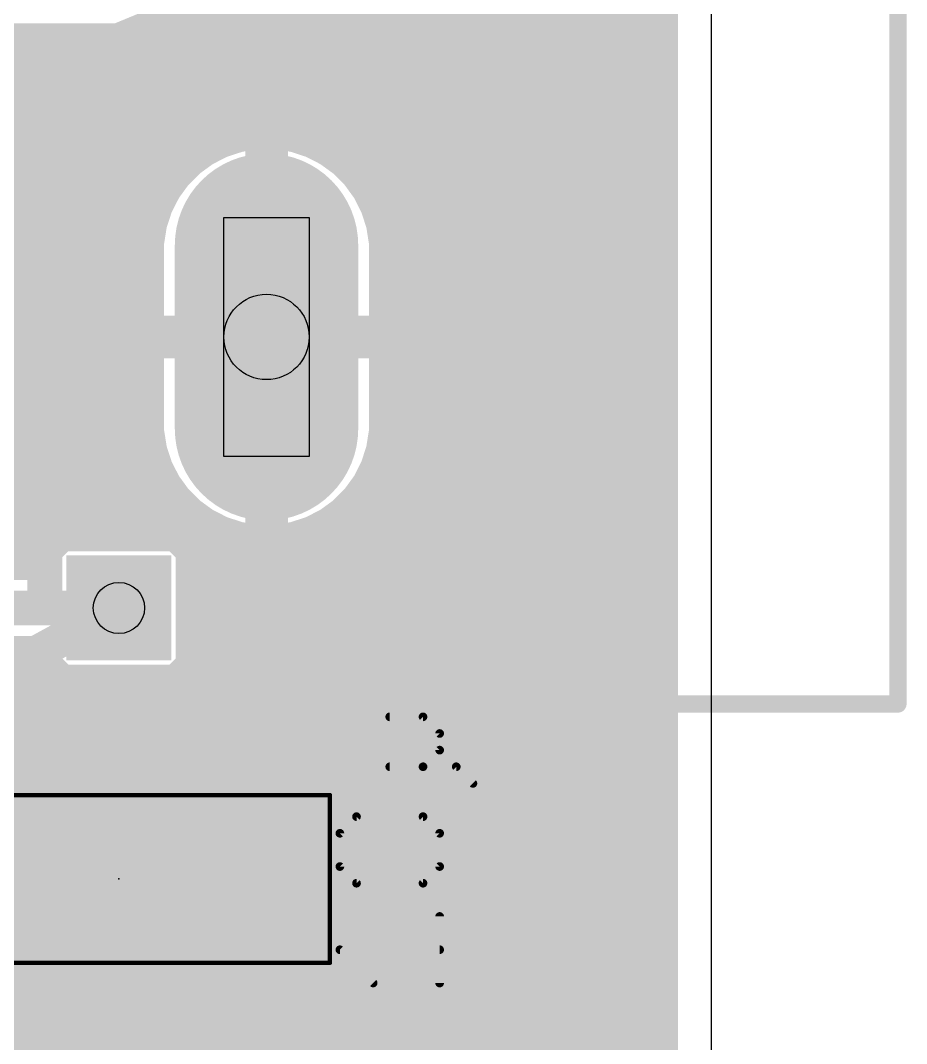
# Model space of a CAD drawing. Extents: x -4.6 to 54.3, y -4.7 to 51.3.
# Drawn here: x 43.93 to 54.32, y 15.85 to 27.84 of the extents above; entities that cross this region are included whole.
import ezdxf

# ---------------------------------------------------------------- set-up
doc = ezdxf.new("R2010")
doc.units = 0
for name, color, linetype in [('1', 22, 'CONTINUOUS'), ('16', 175, 'CONTINUOUS'), ('17', 82, 'CONTINUOUS'), ('18', 82, 'CONTINUOUS'), ('20', 7, 'CONTINUOUS'), ('21', 253, 'CONTINUOUS'), ('23', 7, 'CONTINUOUS'), ('27', 253, 'CONTINUOUS'), ('30', 253, 'CONTINUOUS'), ('31', 253, 'CONTINUOUS'), ('39', 22, 'CONTINUOUS'), ('44', 253, 'CONTINUOUS'), ('46', 140, 'CONTINUOUS')]:
    doc.layers.add(name, color=color, linetype=linetype)

# ---------------------------------------------------------------- blocks, each defined once
blk = doc.blocks.new('RECT')
blk.add_solid([(-0.5, -0.5), (0.5, -0.5), (-0.5, 0.5), (0.5, 0.5)])
blk = doc.blocks.new('LONGP100')
at = {"const_width": 1}
blk.add_lwpolyline([(-0.5, 0), (0.5, 0)], dxfattribs=at)
at = {"const_width": 0.5}
for points in [[(-0.5, 0.25, 1), (-0.5, -0.25)], [(0.5, -0.25, 1), (0.5, 0.25)]]:
    blk.add_lwpolyline(points, format="xyb", dxfattribs=at)
blk = doc.blocks.new('SQUAREV')
blk.add_solid([(-0.5, -0.5), (0.5, -0.5), (-0.5, 0.5), (0.5, 0.5)])

msp = doc.modelspace()

# ---------------------------------------------------------------- linework, layer by layer
at = {"layer": '1', "const_width": 0.4064}
for points in [[(51.435, 50.7618), (51.435, 0.635)], [(46.355, 27.305), (46.355, 29.75)], [(46.8864, 27.0849), (46.8864, 29.5299)], [(45.5674, 27.804), (45.8236, 28.0602)], [(45.805, 28.0416), (45.8236, 28.0416)], [(45.8236, 28.0602), (45.8236, 27.5251)], [(46.8864, 28.0416), (51.435, 28.0416)], [(45.0792, 27.6018), (45.5674, 27.804)], [(45.1598, 27.6352), (45.8236, 27.6352)], [(46.8864, 27.6352), (51.435, 27.6352)], [(42.5508, 27.6018), (45.0792, 27.6018)], [(45.8236, 27.5251), (45.4999, 27.2014)], [(45.72, 26.67), (46.355, 27.305)], [(41.2464, 27.2288), (45.5273, 27.2288)], [(44.2299, 27.2014), (43.9186, 26.8901)], [(45.4999, 27.2014), (44.2299, 27.2014)], [(46.8864, 27.2288), (51.435, 27.2288)], [(46.5751, 26.7736), (46.8864, 27.0849)], [(43.9186, 26.8901), (43.1536, 26.1251)], [(41.2464, 26.8224), (43.8509, 26.8224)], [(46.1857, 26.3842), (46.5751, 26.7736)], [(46.6239, 26.8224), (51.435, 26.8224)], [(43.685, 25.905), (44.45, 26.67)], [(44.45, 26.67), (45.72, 26.67)], [(46.7046, 26.5332), (46.4864, 26.4986)], [(46.7682, 26.5332), (46.7046, 26.5332)], [(46.7682, 24.1768), (46.7682, 26.5332)], [(46.9254, 26.5332), (46.8618, 26.5332)], [(46.8618, 26.5332), (46.8618, 24.1768)], [(47.1436, 26.4986), (46.9254, 26.5332)], [(46.2764, 26.4304), (46.1857, 26.3842)], [(46.2175, 26.416), (46.2481, 26.416)], [(46.4864, 26.4986), (46.2764, 26.4304)], [(46.7682, 26.416), (46.8618, 26.416)], [(47.3536, 26.4304), (47.1436, 26.4986)], [(47.5504, 26.3301), (47.3536, 26.4304)], [(47.3819, 26.416), (51.435, 26.416)], [(47.7291, 26.2003), (47.5504, 26.3301)], [(47.8853, 26.0441), (47.7291, 26.2003)], [(44.2164, 25.6849), (44.6701, 26.1386)], [(44.6701, 26.1386), (45.8392, 26.1386)], [(45.8392, 26.1386), (45.7447, 26.0441)], [(44.5411, 26.0096), (45.7196, 26.0096)], [(45.7447, 26.0441), (45.6149, 25.8654)], [(46.7682, 26.0096), (46.8618, 26.0096)], [(48.0151, 25.8654), (47.8853, 26.0441)], [(47.9104, 26.0096), (51.435, 26.0096)], [(45.6149, 25.8654), (45.5146, 25.6686)], [(48.1154, 25.6686), (48.0151, 25.8654)], [(44.2164, 21.0859), (44.2164, 25.6849)], [(44.2164, 25.6032), (45.4933, 25.6032)], [(45.5146, 25.6686), (45.4464, 25.4586)], [(46.7682, 25.6032), (46.8618, 25.6032)], [(48.1836, 25.4586), (48.1154, 25.6686)], [(48.1367, 25.6032), (51.435, 25.6032)], [(45.4464, 25.4586), (45.4118, 25.2404)], [(48.2182, 25.2404), (48.1836, 25.4586)], [(45.4118, 25.2404), (45.4118, 24.1768)], [(48.2182, 24.1768), (48.2182, 25.2404)], [(44.2164, 25.1968), (45.4118, 25.1968)], [(46.7682, 25.1968), (46.8618, 25.1968)], [(48.2182, 25.1968), (51.435, 25.1968)], [(44.2164, 24.7904), (45.4118, 24.7904)], [(46.7682, 24.7904), (46.8618, 24.7904)], [(48.2182, 24.7904), (51.435, 24.7904)], [(44.2164, 24.384), (45.4118, 24.384)], [(46.7682, 24.384), (46.8618, 24.384)], [(48.2182, 24.384), (51.435, 24.384)], [(45.4118, 24.1768), (46.7682, 24.1768)], [(46.7682, 24.1768), (46.7682, 24.0832)], [(46.8618, 24.1768), (46.7682, 24.1768)], [(46.8618, 24.0832), (46.8618, 24.1768)], [(46.8618, 24.1768), (48.2182, 24.1768)], [(46.7682, 24.0832), (45.4118, 24.0832)], [(45.4118, 24.0832), (45.4118, 23.0196)], [(46.7682, 21.7268), (46.7682, 24.0832)], [(46.7682, 24.0832), (46.8618, 24.0832)], [(46.8618, 24.0832), (46.8618, 21.7268)], [(48.2182, 24.0832), (46.8618, 24.0832)], [(48.2182, 23.0196), (48.2182, 24.0832)], [(44.2164, 23.9776), (45.4118, 23.9776)], [(46.7682, 23.9776), (46.8618, 23.9776)], [(48.2182, 23.9776), (51.435, 23.9776)], [(44.2164, 23.5712), (45.4118, 23.5712)], [(46.7682, 23.5712), (46.8618, 23.5712)], [(48.2182, 23.5712), (51.435, 23.5712)], [(44.2164, 23.1648), (45.4118, 23.1648)], [(46.7682, 23.1648), (46.8618, 23.1648)], [(48.2182, 23.1648), (51.435, 23.1648)], [(45.4118, 23.0196), (45.4464, 22.8014)], [(48.1836, 22.8014), (48.2182, 23.0196)], [(44.2164, 22.7584), (45.4603, 22.7584)], [(45.4464, 22.8014), (45.5146, 22.5914)], [(46.7682, 22.7584), (46.8618, 22.7584)], [(48.1154, 22.5914), (48.1836, 22.8014)], [(48.1697, 22.7584), (51.435, 22.7584)], [(45.5146, 22.5914), (45.6149, 22.3946)], [(48.0151, 22.3946), (48.1154, 22.5914)], [(44.2164, 22.352), (45.6458, 22.352)], [(45.6149, 22.3946), (45.7447, 22.2159)], [(46.7682, 22.352), (46.8618, 22.352)], [(47.8853, 22.2159), (48.0151, 22.3946)], [(47.9842, 22.352), (51.435, 22.352)], [(45.7447, 22.2159), (45.9009, 22.0597)], [(47.7291, 22.0597), (47.8853, 22.2159)], [(45.9009, 22.0597), (46.0796, 21.9299)], [(47.5504, 21.9299), (47.7291, 22.0597)], [(44.2164, 21.9456), (46.0579, 21.9456)], [(46.0796, 21.9299), (46.2764, 21.8296)], [(46.7682, 21.9456), (46.8618, 21.9456)], [(47.3536, 21.8296), (47.5504, 21.9299)], [(47.5721, 21.9456), (51.435, 21.9456)], [(44.4091, 21.8232), (44.2168, 21.6309)], [(45.7609, 21.8232), (44.4091, 21.8232)], [(45.9532, 21.6309), (45.7609, 21.8232)], [(46.2764, 21.8296), (46.4864, 21.7614)], [(46.4864, 21.7614), (46.7046, 21.7268)], [(46.9254, 21.7268), (47.1436, 21.7614)], [(47.1436, 21.7614), (47.3536, 21.8296)], [(44.2168, 21.6309), (44.2168, 21.0861)], [(45.9532, 20.2791), (45.9532, 21.6309)], [(46.7046, 21.7268), (46.7682, 21.7268)], [(46.8618, 21.7268), (46.9254, 21.7268)], [(44.2164, 21.5392), (44.2168, 21.5392)], [(45.9532, 21.5392), (51.435, 21.5392)], [(44.2164, 21.1328), (44.2168, 21.1328)], [(44.2168, 21.0861), (44.2164, 21.0859)], [(45.9532, 21.1328), (51.435, 21.1328)], [(43.685, 20.19), (45.085, 20.955)], [(45.9532, 20.7264), (51.435, 20.7264)], [(45.9532, 20.32), (51.435, 20.32)], [(45.7609, 20.0868), (45.9532, 20.2791)], [(44.2164, 19.8748), (44.6043, 20.0868)], [(44.6043, 20.0868), (45.7609, 20.0868)], [(44.2164, 19.0082), (44.2164, 19.8748)], [(44.2874, 19.9136), (51.435, 19.9136)], [(44.2164, 19.5072), (51.435, 19.5072)], [(44.2164, 19.1008), (51.435, 19.1008)], [(44.6209, 19.0082), (44.2164, 19.0082)], [(44.8132, 18.8159), (44.6209, 19.0082)], [(45.4374, 19.0026), (45.3624, 18.9276)], [(45.5294, 19.0557), (45.4374, 19.0026)], [(45.6319, 19.0832), (45.5294, 19.0557)], [(46.2882, 19.0832), (45.6319, 19.0832)], [(46.2882, 17.9768), (46.2882, 19.0832)], [(46.6818, 19.0832), (46.6818, 17.9768)], [(47.3381, 19.0832), (46.6818, 19.0832)], [(47.4406, 19.0557), (47.3381, 19.0832)], [(47.5326, 19.0026), (47.4406, 19.0557)], [(47.6076, 18.9276), (47.5326, 19.0026)], [(45.3624, 18.9276), (45.3093, 18.8356)], [(47.6607, 18.8356), (47.6076, 18.9276)], [(44.8132, 16.7441), (44.8132, 18.8159)], [(45.3093, 18.8356), (45.2818, 18.7331)], [(47.6882, 18.7331), (47.6607, 18.8356)], [(44.8132, 18.6944), (45.2818, 18.6944)], [(45.2818, 18.7331), (45.2818, 17.9768)], [(46.2882, 18.6944), (46.6818, 18.6944)], [(47.6882, 17.9768), (47.6882, 18.7331)], [(47.6882, 18.6944), (51.435, 18.6944)], [(44.8132, 18.288), (45.2818, 18.288)], [(46.2882, 18.288), (46.6818, 18.288)], [(47.6882, 18.288), (51.435, 18.288)], [(45.2818, 17.9768), (46.2882, 17.9768)], [(46.6818, 17.9768), (46.2882, 17.9768)], [(46.2882, 17.9768), (46.2882, 17.5832)], [(46.6818, 17.5832), (46.6818, 17.9768)], [(46.6818, 17.9768), (47.6882, 17.9768)], [(44.8132, 17.8816), (46.2882, 17.8816)], [(46.6818, 17.8816), (51.435, 17.8816)], [(46.2882, 17.5832), (45.2818, 17.5832)], [(45.2818, 17.5832), (45.2818, 16.8269)], [(46.2882, 16.4768), (46.2882, 17.5832)], [(46.2882, 17.5832), (46.6818, 17.5832)], [(46.6818, 17.5832), (46.6818, 16.4768)], [(47.6882, 17.5832), (46.6818, 17.5832)], [(47.6882, 16.8269), (47.6882, 17.5832)], [(44.8132, 17.4752), (45.2818, 17.4752)], [(46.2882, 17.4752), (46.6818, 17.4752)], [(47.6882, 17.4752), (51.435, 17.4752)], [(44.8132, 17.0688), (45.2818, 17.0688)], [(46.2882, 17.0688), (46.6818, 17.0688)], [(47.6882, 17.0688), (51.435, 17.0688)], [(45.2818, 16.8269), (45.3093, 16.7244)], [(47.6607, 16.7244), (47.6882, 16.8269)], [(44.6209, 16.5518), (44.8132, 16.7441)], [(45.3093, 16.7244), (45.3624, 16.6324)], [(47.6076, 16.6324), (47.6607, 16.7244)], [(44.7315, 16.6624), (45.3451, 16.6624)], [(45.3624, 16.6324), (45.4374, 16.5574)], [(46.2882, 16.6624), (46.6818, 16.6624)], [(47.5326, 16.5574), (47.6076, 16.6324)], [(47.6249, 16.6624), (51.435, 16.6624)], [(42.7491, 16.5518), (44.6209, 16.5518)], [(45.4374, 16.5574), (45.5294, 16.5043)], [(45.5294, 16.5043), (45.6319, 16.4768)], [(45.6319, 16.4768), (46.2882, 16.4768)], [(46.6818, 16.4768), (47.3381, 16.4768)], [(47.3381, 16.4768), (47.4406, 16.5043)], [(47.4406, 16.5043), (47.5326, 16.5574)], [(42.4414, 16.256), (51.435, 16.256)], [(42.4414, 15.8496), (51.435, 15.8496)]]:
    msp.add_lwpolyline(points, dxfattribs=at)
at = {"layer": '1', "const_width": 0.2032}
for points in [[(45.4955, 27.8758, 1), (45.6392, 27.7322)], [(45.6062, 27.7101, 1), (45.5285, 27.8979)], [(45.1598, 27.7368, 1), (45.1598, 27.5336)], [(45.8236, 27.5336, 1), (45.8236, 27.7368)], [(46.8864, 27.7368, 1), (46.8864, 27.5336)], [(51.435, 27.5336, 1), (51.435, 27.7368)], [(45.0403, 27.6957, 1), (45.1181, 27.5079)], [(45.0792, 27.5002, 1), (45.0792, 27.7034)], [(45.8954, 27.4533, 1), (45.7518, 27.597)], [(45.722, 27.5251, 1), (45.9252, 27.5251)], [(46.4268, 27.2332, 1), (46.2832, 27.3768)], [(44.2299, 27.303, 1), (44.2299, 27.0998)], [(44.3017, 27.1296, 1), (44.158, 27.2732)], [(45.428, 27.2732, 1), (45.5717, 27.1296)], [(45.4999, 27.0998, 1), (45.4999, 27.303)], [(45.5273, 27.1272, 1), (45.5273, 27.3304)], [(46.2534, 27.305, 1), (46.4566, 27.305)], [(46.8864, 27.3304, 1), (46.8864, 27.1272)], [(51.435, 27.1272, 1), (51.435, 27.3304)], [(46.9582, 27.013, 1), (46.8146, 27.1567)], [(43.9904, 26.8183, 1), (43.8468, 26.962)], [(46.7848, 27.0849, 1), (46.988, 27.0849)], [(43.8468, 26.962, 1), (43.9904, 26.8183)], [(43.8509, 26.7208, 1), (43.8509, 26.924)], [(46.647, 26.7018, 1), (46.5033, 26.8454)], [(46.6239, 26.924, 1), (46.6239, 26.7208)], [(51.435, 26.7208, 1), (51.435, 26.924)], [(44.45, 26.7716, 1), (44.45, 26.5684)], [(44.5218, 26.5982, 1), (44.3782, 26.7418)], [(45.72, 26.5684, 1), (45.72, 26.7716)], [(46.5033, 26.8454, 1), (46.647, 26.7018)], [(45.6482, 26.7418, 1), (45.7918, 26.5982)], [(46.7046, 26.6348, 1), (46.7046, 26.4316)], [(46.8698, 26.5332, 1), (46.6666, 26.5332)], [(46.7205, 26.4328, 1), (46.6887, 26.6335)], [(46.8618, 26.6348, 1), (46.8618, 26.4316)], [(46.9634, 26.5332, 1), (46.7602, 26.5332)], [(46.7682, 26.4316, 1), (46.7682, 26.6348)], [(46.9413, 26.6335, 1), (46.9095, 26.4328)], [(46.9254, 26.4316, 1), (46.9254, 26.6348)], [(46.2175, 26.5176, 1), (46.2175, 26.3144)], [(46.245, 26.527, 1), (46.3078, 26.3338)], [(46.3225, 26.3399, 1), (46.2302, 26.5209)], [(46.2481, 26.3144, 1), (46.2481, 26.5176)], [(46.4705, 26.599, 1), (46.5023, 26.3983)], [(46.5178, 26.402, 1), (46.455, 26.5953)], [(46.7682, 26.5176, 1), (46.7682, 26.3144)], [(46.8618, 26.3144, 1), (46.8618, 26.5176)], [(47.175, 26.5953, 1), (47.1122, 26.402)], [(47.1277, 26.3983, 1), (47.1595, 26.599)], [(47.3998, 26.5209, 1), (47.3075, 26.3399)], [(47.3819, 26.5176, 1), (47.3819, 26.3144)], [(47.3222, 26.3338, 1), (47.385, 26.527)], [(51.435, 26.3144, 1), (51.435, 26.5176)], [(46.1396, 26.4747, 1), (46.2318, 26.2937)], [(46.1139, 26.4561, 1), (46.2576, 26.3124)], [(47.6102, 26.4123, 1), (47.4907, 26.2479)], [(47.5043, 26.2396, 1), (47.5966, 26.4206)], [(47.801, 26.2721, 1), (47.6573, 26.1285)], [(47.6694, 26.1181, 1), (47.7888, 26.2825)], [(44.6701, 26.2402, 1), (44.6701, 26.037)], [(44.742, 26.0668, 1), (44.5983, 26.2104)], [(45.911, 26.0668, 1), (45.7673, 26.2104)], [(45.8392, 26.037, 1), (45.8392, 26.2402)], [(44.5411, 26.1112, 1), (44.5411, 25.908)], [(45.6729, 26.116, 1), (45.8165, 25.9723)], [(45.8269, 25.9844, 1), (45.6625, 26.1038)], [(45.7196, 25.908, 1), (45.7196, 26.1112)], [(46.7682, 26.1112, 1), (46.7682, 25.908)], [(46.8618, 25.908, 1), (46.8618, 26.1112)], [(47.9675, 26.1038, 1), (47.8031, 25.9844)], [(47.9104, 26.1112, 1), (47.9104, 25.908)], [(47.8135, 25.9723, 1), (47.9571, 26.116)], [(51.435, 25.908, 1), (51.435, 26.1112)], [(45.5327, 25.9252, 1), (45.6971, 25.8057)], [(45.7054, 25.8193, 1), (45.5243, 25.9116)], [(48.1056, 25.9116, 1), (47.9246, 25.8193)], [(47.9329, 25.8057, 1), (48.0973, 25.9252)], [(44.318, 25.6849, 1), (44.1148, 25.6849)], [(44.1446, 25.7567, 1), (44.2882, 25.613)], [(44.2164, 25.7048, 1), (44.2164, 25.5016)], [(45.4241, 25.7148, 1), (45.6051, 25.6225)], [(45.6112, 25.6372, 1), (45.418, 25.7)], [(45.4933, 25.5016, 1), (45.4933, 25.7048)], [(46.7682, 25.7048, 1), (46.7682, 25.5016)], [(46.8618, 25.5016, 1), (46.8618, 25.7048)], [(48.212, 25.7, 1), (48.0188, 25.6372)], [(48.0249, 25.6225, 1), (48.2059, 25.7148)], [(48.1367, 25.7048, 1), (48.1367, 25.5016)], [(51.435, 25.5016, 1), (51.435, 25.7048)], [(45.5467, 25.4427, 1), (45.346, 25.4745)], [(48.284, 25.4745, 1), (48.0833, 25.4427)], [(45.3497, 25.49, 1), (45.543, 25.4272)], [(48.087, 25.4272, 1), (48.2803, 25.49)], [(45.5134, 25.2404, 1), (45.3102, 25.2404)], [(48.3198, 25.2404, 1), (48.1166, 25.2404)], [(44.2164, 25.2984, 1), (44.2164, 25.0952)], [(45.3115, 25.2563, 1), (45.5121, 25.2245)], [(45.4118, 25.0952, 1), (45.4118, 25.2984)], [(46.7682, 25.2984, 1), (46.7682, 25.0952)], [(46.8618, 25.0952, 1), (46.8618, 25.2984)], [(48.2182, 25.2984, 1), (48.2182, 25.0952)], [(48.1178, 25.2245, 1), (48.3185, 25.2563)], [(51.435, 25.0952, 1), (51.435, 25.2984)], [(44.2164, 24.892, 1), (44.2164, 24.6888)], [(45.4118, 24.6888, 1), (45.4118, 24.892)], [(46.7682, 24.892, 1), (46.7682, 24.6888)], [(46.8618, 24.6888, 1), (46.8618, 24.892)], [(48.2182, 24.892, 1), (48.2182, 24.6888)], [(51.435, 24.6888, 1), (51.435, 24.892)], [(44.2164, 24.4856, 1), (44.2164, 24.2824)], [(45.4118, 24.2824, 1), (45.4118, 24.4856)], [(46.7682, 24.4856, 1), (46.7682, 24.2824)], [(46.8618, 24.2824, 1), (46.8618, 24.4856)], [(48.2182, 24.4856, 1), (48.2182, 24.2824)], [(51.435, 24.2824, 1), (51.435, 24.4856)], [(45.4118, 24.2784, 1), (45.4118, 24.0752)], [(46.8698, 24.1768, 1), (46.6666, 24.1768)], [(46.7682, 24.2784, 1), (46.7682, 24.0752)], [(46.9634, 24.1768, 1), (46.7602, 24.1768)], [(46.8618, 24.2784, 1), (46.8618, 24.0752)], [(46.7682, 24.0752, 1), (46.7682, 24.2784)], [(46.8618, 24.0752, 1), (46.8618, 24.2784)], [(48.2182, 24.0752, 1), (48.2182, 24.2784)], [(45.4118, 24.1848, 1), (45.4118, 23.9816)], [(45.5134, 24.0832, 1), (45.3102, 24.0832)], [(45.3102, 24.1768, 1), (45.5134, 24.1768)], [(46.8698, 24.0832, 1), (46.6666, 24.0832)], [(46.7682, 24.1848, 1), (46.7682, 23.9816)], [(46.6666, 24.1768, 1), (46.8698, 24.1768)], [(46.9634, 24.0832, 1), (46.7602, 24.0832)], [(46.8618, 24.1848, 1), (46.8618, 23.9816)], [(46.7602, 24.1768, 1), (46.9634, 24.1768)], [(46.7682, 23.9816, 1), (46.7682, 24.1848)], [(46.8618, 23.9816, 1), (46.8618, 24.1848)], [(48.3198, 24.0832, 1), (48.1166, 24.0832)], [(48.1166, 24.1768, 1), (48.3198, 24.1768)], [(48.2182, 23.9816, 1), (48.2182, 24.1848)], [(44.2164, 24.0792, 1), (44.2164, 23.876)], [(45.4118, 23.876, 1), (45.4118, 24.0792)], [(46.6666, 24.0832, 1), (46.8698, 24.0832)], [(46.7682, 24.0792, 1), (46.7682, 23.876)], [(46.7602, 24.0832, 1), (46.9634, 24.0832)], [(46.8618, 23.876, 1), (46.8618, 24.0792)], [(48.2182, 24.0792, 1), (48.2182, 23.876)], [(51.435, 23.876, 1), (51.435, 24.0792)], [(44.2164, 23.6728, 1), (44.2164, 23.4696)], [(45.4118, 23.4696, 1), (45.4118, 23.6728)], [(46.7682, 23.6728, 1), (46.7682, 23.4696)], [(46.8618, 23.4696, 1), (46.8618, 23.6728)], [(48.2182, 23.6728, 1), (48.2182, 23.4696)], [(51.435, 23.4696, 1), (51.435, 23.6728)], [(44.2164, 23.2664, 1), (44.2164, 23.0632)], [(45.4118, 23.0632, 1), (45.4118, 23.2664)], [(46.7682, 23.2664, 1), (46.7682, 23.0632)], [(46.8618, 23.0632, 1), (46.8618, 23.2664)], [(48.2182, 23.2664, 1), (48.2182, 23.0632)], [(51.435, 23.0632, 1), (51.435, 23.2664)], [(45.5121, 23.0355, 1), (45.3115, 23.0037)], [(48.3185, 23.0037, 1), (48.1178, 23.0355)], [(45.3102, 23.0196, 1), (45.5134, 23.0196)], [(48.1166, 23.0196, 1), (48.3198, 23.0196)], [(44.2164, 22.86, 1), (44.2164, 22.6568)], [(45.543, 22.8328, 1), (45.3497, 22.77)], [(45.346, 22.7855, 1), (45.5467, 22.8173)], [(45.4603, 22.6568, 1), (45.4603, 22.86)], [(46.7682, 22.86, 1), (46.7682, 22.6568)], [(46.8618, 22.6568, 1), (46.8618, 22.86)], [(48.1697, 22.86, 1), (48.1697, 22.6568)], [(48.0833, 22.8173, 1), (48.284, 22.7855)], [(48.2803, 22.77, 1), (48.087, 22.8328)], [(51.435, 22.6568, 1), (51.435, 22.86)], [(45.6051, 22.6375, 1), (45.4241, 22.5452)], [(48.2059, 22.5452, 1), (48.0249, 22.6375)], [(45.418, 22.56, 1), (45.6112, 22.6228)], [(48.0188, 22.6228, 1), (48.212, 22.56)], [(44.2164, 22.4536, 1), (44.2164, 22.2504)], [(45.6971, 22.4543, 1), (45.5327, 22.3348)], [(45.5243, 22.3484, 1), (45.7054, 22.4407)], [(45.6458, 22.2504, 1), (45.6458, 22.4536)], [(46.7682, 22.4536, 1), (46.7682, 22.2504)], [(46.8618, 22.2504, 1), (46.8618, 22.4536)], [(47.9842, 22.4536, 1), (47.9842, 22.2504)], [(47.9246, 22.4407, 1), (48.1056, 22.3484)], [(48.0973, 22.3348, 1), (47.9329, 22.4543)], [(51.435, 22.2504, 1), (51.435, 22.4536)], [(45.8165, 22.2877, 1), (45.6729, 22.144)], [(47.9571, 22.144, 1), (47.8135, 22.2877)], [(45.6625, 22.1562, 1), (45.8269, 22.2756)], [(47.8031, 22.2756, 1), (47.9675, 22.1562)], [(45.9606, 22.1419, 1), (45.8412, 21.9775)], [(45.829, 21.9879, 1), (45.9727, 22.1315)], [(47.6573, 22.1315, 1), (47.801, 21.9879)], [(47.7888, 21.9775, 1), (47.6694, 22.1419)], [(44.2164, 22.0472, 1), (44.2164, 21.844)], [(46.1257, 22.0204, 1), (46.0334, 21.8393)], [(46.0198, 21.8477, 1), (46.1393, 22.0121)], [(46.0579, 21.844, 1), (46.0579, 22.0472)], [(46.7682, 22.0472, 1), (46.7682, 21.844)], [(46.8618, 21.844, 1), (46.8618, 22.0472)], [(47.4907, 22.0121, 1), (47.6102, 21.8477)], [(47.5721, 22.0472, 1), (47.5721, 21.844)], [(47.5966, 21.8393, 1), (47.5043, 22.0204)], [(51.435, 21.844, 1), (51.435, 22.0472)], [(44.4091, 21.9248, 1), (44.4091, 21.7216)], [(44.4809, 21.7514, 1), (44.3372, 21.895)], [(45.8328, 21.895, 1), (45.6891, 21.7514)], [(45.7609, 21.7216, 1), (45.7609, 21.9248)], [(46.3078, 21.9262, 1), (46.245, 21.733)], [(46.2302, 21.7391, 1), (46.3225, 21.9201)], [(46.5023, 21.8617, 1), (46.4705, 21.661)], [(46.455, 21.6647, 1), (46.5178, 21.858)], [(47.1122, 21.858, 1), (47.175, 21.6647)], [(47.1595, 21.661, 1), (47.1277, 21.8617)], [(47.3075, 21.9201, 1), (47.3998, 21.7391)], [(47.385, 21.733, 1), (47.3222, 21.9262)], [(44.3184, 21.6309, 1), (44.1152, 21.6309)], [(46.0548, 21.6309, 1), (45.8516, 21.6309)], [(46.7046, 21.8284, 1), (46.7046, 21.6252)], [(46.6666, 21.7268, 1), (46.8698, 21.7268)], [(46.6887, 21.6265, 1), (46.7205, 21.8271)], [(46.8618, 21.8284, 1), (46.8618, 21.6252)], [(46.7602, 21.7268, 1), (46.9634, 21.7268)], [(46.7682, 21.6252, 1), (46.7682, 21.8284)], [(46.9095, 21.8271, 1), (46.9413, 21.6265)], [(46.9254, 21.6252, 1), (46.9254, 21.8284)], [(44.2164, 21.6408, 1), (44.2164, 21.4376)], [(44.145, 21.7028, 1), (44.2886, 21.5591)], [(44.2168, 21.4376, 1), (44.2168, 21.6408)], [(45.9532, 21.6408, 1), (45.9532, 21.4376)], [(45.8814, 21.5591, 1), (46.025, 21.7028)], [(51.435, 21.4376, 1), (51.435, 21.6408)], [(44.2164, 21.2344, 1), (44.2164, 21.0312)], [(44.1674, 21.1749, 1), (44.2654, 20.9969)], [(44.2658, 20.9971, 1), (44.1678, 21.1752)], [(44.2168, 21.0312, 1), (44.2168, 21.2344)], [(45.9532, 21.2344, 1), (45.9532, 21.0312)], [(51.435, 21.0312, 1), (51.435, 21.2344)], [(44.1148, 21.0859, 1), (44.318, 21.0859)], [(44.1152, 21.0861, 1), (44.3184, 21.0861)], [(45.1337, 20.8658, 1), (45.0363, 21.0442)], [(45.9532, 20.828, 1), (45.9532, 20.6248)], [(51.435, 20.6248, 1), (51.435, 20.828)], [(45.9532, 20.4216, 1), (45.9532, 20.2184)], [(51.435, 20.2184, 1), (51.435, 20.4216)], [(45.8516, 20.2791, 1), (46.0548, 20.2791)], [(46.025, 20.2072, 1), (45.8814, 20.3509)], [(44.6043, 20.1884, 1), (44.6043, 19.9852)], [(44.6531, 19.9976, 1), (44.5556, 20.176)], [(45.6891, 20.1586, 1), (45.8328, 20.015)], [(45.7609, 19.9852, 1), (45.7609, 20.1884)], [(44.318, 19.8748, 1), (44.1148, 19.8748)], [(44.1677, 19.964, 1), (44.2651, 19.7857)], [(44.2874, 20.0152, 1), (44.2874, 19.812)], [(51.435, 19.812, 1), (51.435, 20.0152)], [(44.2164, 19.6088, 1), (44.2164, 19.4056)], [(51.435, 19.4056, 1), (51.435, 19.6088)], [(44.2164, 19.2024, 1), (44.2164, 18.9992)], [(51.435, 18.9992, 1), (51.435, 19.2024)], [(44.2164, 19.1098, 1), (44.2164, 18.9066)], [(44.6928, 19.08, 1), (44.5491, 18.9364)], [(44.6209, 18.9066, 1), (44.6209, 19.1098)], [(45.3866, 19.0906, 1), (45.4882, 18.9146)], [(45.5093, 18.9308, 1), (45.3656, 19.0745)], [(45.5031, 19.1539, 1), (45.5557, 18.9576)], [(45.5802, 18.9677, 1), (45.4786, 19.1437)], [(45.6319, 19.1848, 1), (45.6319, 18.9816)], [(45.6582, 18.9851, 1), (45.6056, 19.1813)], [(46.3898, 19.0832, 1), (46.1866, 19.0832)], [(46.2882, 18.9816, 1), (46.2882, 19.1848)], [(46.7834, 19.0832, 1), (46.5802, 19.0832)], [(46.6818, 19.1848, 1), (46.6818, 18.9816)], [(47.3644, 19.1813, 1), (47.3118, 18.9851)], [(47.3381, 18.9816, 1), (47.3381, 19.1848)], [(47.4914, 19.1437, 1), (47.3898, 18.9677)], [(47.4143, 18.9576, 1), (47.4669, 19.1539)], [(47.6044, 19.0745, 1), (47.4607, 18.9308)], [(47.4818, 18.9146, 1), (47.5834, 19.0906)], [(44.1148, 19.0082, 1), (44.318, 19.0082)], [(45.2905, 18.9994, 1), (45.4342, 18.8557)], [(45.4503, 18.8768, 1), (45.2744, 18.9784)], [(47.6956, 18.9784, 1), (47.5196, 18.8768)], [(47.5358, 18.8557, 1), (47.6795, 18.9994)], [(44.9148, 18.8159, 1), (44.7116, 18.8159)], [(44.7414, 18.7441, 1), (44.885, 18.8878)], [(45.2213, 18.8864, 1), (45.3973, 18.7848)], [(45.4074, 18.8093, 1), (45.2111, 18.8619)], [(47.7589, 18.8619, 1), (47.5626, 18.8093)], [(47.5727, 18.7848, 1), (47.7487, 18.8864)], [(44.8132, 18.796, 1), (44.8132, 18.5928)], [(45.3834, 18.7331, 1), (45.1802, 18.7331)], [(45.1837, 18.7594, 1), (45.3799, 18.7068)], [(45.2818, 18.5928, 1), (45.2818, 18.796)], [(46.2882, 18.796, 1), (46.2882, 18.5928)], [(46.6818, 18.5928, 1), (46.6818, 18.796)], [(47.7898, 18.7331, 1), (47.5866, 18.7331)], [(47.6882, 18.796, 1), (47.6882, 18.5928)], [(47.5901, 18.7068, 1), (47.7863, 18.7594)], [(51.435, 18.5928, 1), (51.435, 18.796)], [(44.8132, 18.3896, 1), (44.8132, 18.1864)], [(45.2818, 18.1864, 1), (45.2818, 18.3896)], [(46.2882, 18.3896, 1), (46.2882, 18.1864)], [(46.6818, 18.1864, 1), (46.6818, 18.3896)], [(47.6882, 18.3896, 1), (47.6882, 18.1864)], [(51.435, 18.1864, 1), (51.435, 18.3896)], [(45.2818, 18.0784, 1), (45.2818, 17.8752)], [(46.2882, 18.0784, 1), (46.2882, 17.8752)], [(46.3898, 17.9768, 1), (46.1866, 17.9768)], [(46.2882, 17.8752, 1), (46.2882, 18.0784)], [(46.7834, 17.9768, 1), (46.5802, 17.9768)], [(46.6818, 18.0784, 1), (46.6818, 17.8752)], [(46.6818, 17.8752, 1), (46.6818, 18.0784)], [(47.6882, 17.8752, 1), (47.6882, 18.0784)], [(44.8132, 17.9832, 1), (44.8132, 17.78)], [(45.1802, 17.9768, 1), (45.3834, 17.9768)], [(46.1866, 17.9768, 1), (46.3898, 17.9768)], [(46.2882, 17.78, 1), (46.2882, 17.9832)], [(46.6818, 17.9832, 1), (46.6818, 17.78)], [(46.5802, 17.9768, 1), (46.7834, 17.9768)], [(47.5866, 17.9768, 1), (47.7898, 17.9768)], [(51.435, 17.78, 1), (51.435, 17.9832)], [(45.2818, 17.6848, 1), (45.2818, 17.4816)], [(45.3834, 17.5832, 1), (45.1802, 17.5832)], [(46.3898, 17.5832, 1), (46.1866, 17.5832)], [(46.2882, 17.6848, 1), (46.2882, 17.4816)], [(46.2882, 17.4816, 1), (46.2882, 17.6848)], [(46.7834, 17.5832, 1), (46.5802, 17.5832)], [(46.6818, 17.6848, 1), (46.6818, 17.4816)], [(46.6818, 17.4816, 1), (46.6818, 17.6848)], [(47.7898, 17.5832, 1), (47.5866, 17.5832)], [(47.6882, 17.4816, 1), (47.6882, 17.6848)], [(44.8132, 17.5768, 1), (44.8132, 17.3736)], [(45.2818, 17.3736, 1), (45.2818, 17.5768)], [(46.1866, 17.5832, 1), (46.3898, 17.5832)], [(46.2882, 17.5768, 1), (46.2882, 17.3736)], [(46.5802, 17.5832, 1), (46.7834, 17.5832)], [(46.6818, 17.3736, 1), (46.6818, 17.5768)], [(47.6882, 17.5768, 1), (47.6882, 17.3736)], [(51.435, 17.3736, 1), (51.435, 17.5768)], [(44.8132, 17.1704, 1), (44.8132, 16.9672)], [(45.2818, 16.9672, 1), (45.2818, 17.1704)], [(46.2882, 17.1704, 1), (46.2882, 16.9672)], [(46.6818, 16.9672, 1), (46.6818, 17.1704)], [(47.6882, 17.1704, 1), (47.6882, 16.9672)], [(51.435, 16.9672, 1), (51.435, 17.1704)], [(45.3799, 16.8532, 1), (45.1837, 16.8006)], [(47.7863, 16.8006, 1), (47.5901, 16.8532)], [(44.885, 16.6722, 1), (44.7414, 16.8159)], [(45.1802, 16.8269, 1), (45.3834, 16.8269)], [(45.3973, 16.7752, 1), (45.2213, 16.6736)], [(47.7487, 16.6736, 1), (47.5727, 16.7752)], [(47.5866, 16.8269, 1), (47.7898, 16.8269)], [(44.7315, 16.764, 1), (44.7315, 16.5608)], [(44.7116, 16.7441, 1), (44.9148, 16.7441)], [(45.2111, 16.6981, 1), (45.4074, 16.7507)], [(45.4342, 16.7043, 1), (45.2905, 16.5606)], [(45.2744, 16.5816, 1), (45.4503, 16.6832)], [(45.3451, 16.5608, 1), (45.3451, 16.764)], [(46.2882, 16.764, 1), (46.2882, 16.5608)], [(46.6818, 16.5608, 1), (46.6818, 16.764)], [(47.5196, 16.6832, 1), (47.6956, 16.5816)], [(47.6249, 16.764, 1), (47.6249, 16.5608)], [(47.6795, 16.5606, 1), (47.5358, 16.7043)], [(47.5626, 16.7507, 1), (47.7589, 16.6981)], [(51.435, 16.5608, 1), (51.435, 16.764)], [(44.5491, 16.6236, 1), (44.6928, 16.48)], [(44.6209, 16.4502, 1), (44.6209, 16.6534)], [(45.4882, 16.6453, 1), (45.3866, 16.4694)], [(45.3656, 16.4855, 1), (45.5093, 16.6292)], [(45.5557, 16.6024, 1), (45.5031, 16.4061)], [(45.4786, 16.4163, 1), (45.5802, 16.5923)], [(45.6319, 16.5784, 1), (45.6319, 16.3752)], [(45.6056, 16.3787, 1), (45.6582, 16.5749)], [(46.2882, 16.3752, 1), (46.2882, 16.5784)], [(46.6818, 16.5784, 1), (46.6818, 16.3752)], [(47.3118, 16.5749, 1), (47.3644, 16.3787)], [(47.3381, 16.3752, 1), (47.3381, 16.5784)], [(47.3898, 16.5923, 1), (47.4914, 16.4163)], [(47.4669, 16.4061, 1), (47.4143, 16.6024)], [(47.4607, 16.6292, 1), (47.6044, 16.4855)], [(47.5834, 16.4694, 1), (47.4818, 16.6453)], [(46.1866, 16.4768, 1), (46.3898, 16.4768)], [(46.5802, 16.4768, 1), (46.7834, 16.4768)], [(51.435, 16.1544, 1), (51.435, 16.3576)], [(51.435, 15.748, 1), (51.435, 15.9512)]]:
    msp.add_lwpolyline(points, format="xyb", dxfattribs=at)
at = {"layer": '16', "const_width": 0.4064}
for points in [[(51.435, 50.7618), (51.435, 0.635)], [(45.5674, 27.804), (45.941, 28.1776)], [(45.805, 28.0416), (51.435, 28.0416)], [(45.0792, 27.6018), (45.5674, 27.804)], [(45.1598, 27.6352), (51.435, 27.6352)], [(42.5508, 27.6018), (45.0792, 27.6018)], [(37.3614, 27.2288), (51.435, 27.2288)], [(37.3614, 26.8224), (51.435, 26.8224)], [(46.7046, 26.5332), (46.4864, 26.4986)], [(46.7682, 26.5332), (46.7046, 26.5332)], [(46.7682, 24.1768), (46.7682, 26.5332)], [(46.9254, 26.5332), (46.8618, 26.5332)], [(46.8618, 26.5332), (46.8618, 24.1768)], [(47.1436, 26.4986), (46.9254, 26.5332)], [(41.0811, 26.416), (46.2481, 26.416)], [(46.2764, 26.4304), (46.0796, 26.3301)], [(46.4864, 26.4986), (46.2764, 26.4304)], [(46.7682, 26.416), (46.8618, 26.416)], [(47.3536, 26.4304), (47.1436, 26.4986)], [(47.5504, 26.3301), (47.3536, 26.4304)], [(47.3819, 26.416), (51.435, 26.416)], [(46.0796, 26.3301), (45.9009, 26.2003)], [(47.7291, 26.2003), (47.5504, 26.3301)], [(45.9009, 26.2003), (45.7447, 26.0441)], [(47.8853, 26.0441), (47.7291, 26.2003)], [(41.7138, 26.0096), (45.7196, 26.0096)], [(45.7447, 26.0441), (45.6149, 25.8654)], [(46.7682, 26.0096), (46.8618, 26.0096)], [(48.0151, 25.8654), (47.8853, 26.0441)], [(47.9104, 26.0096), (51.435, 26.0096)], [(45.6149, 25.8654), (45.5146, 25.6686)], [(48.1154, 25.6686), (48.0151, 25.8654)], [(41.9566, 25.6032), (45.4933, 25.6032)], [(45.5146, 25.6686), (45.4464, 25.4586)], [(46.7682, 25.6032), (46.8618, 25.6032)], [(48.1836, 25.4586), (48.1154, 25.6686)], [(48.1367, 25.6032), (51.435, 25.6032)], [(45.4464, 25.4586), (45.4118, 25.2404)], [(48.2182, 25.2404), (48.1836, 25.4586)], [(45.4118, 25.2404), (45.4118, 24.1768)], [(48.2182, 24.1768), (48.2182, 25.2404)], [(42.0432, 25.1968), (45.4118, 25.1968)], [(46.7682, 25.1968), (46.8618, 25.1968)], [(48.2182, 25.1968), (51.435, 25.1968)], [(42.0432, 24.7904), (45.4118, 24.7904)], [(46.7682, 24.7904), (46.8618, 24.7904)], [(48.2182, 24.7904), (51.435, 24.7904)], [(42.0432, 24.384), (45.4118, 24.384)], [(46.7682, 24.384), (46.8618, 24.384)], [(48.2182, 24.384), (51.435, 24.384)], [(45.4118, 24.1768), (46.7682, 24.1768)], [(46.8618, 24.1768), (46.7682, 24.1768)], [(46.7682, 24.1768), (46.7682, 24.0832)], [(46.8618, 24.0832), (46.8618, 24.1768)], [(46.8618, 24.1768), (48.2182, 24.1768)], [(46.7682, 24.0832), (45.4118, 24.0832)], [(45.4118, 24.0832), (45.4118, 23.0196)], [(46.7682, 21.7268), (46.7682, 24.0832)], [(46.7682, 24.0832), (46.8618, 24.0832)], [(46.8618, 24.0832), (46.8618, 21.7268)], [(48.2182, 24.0832), (46.8618, 24.0832)], [(48.2182, 23.0196), (48.2182, 24.0832)], [(42.0432, 23.9776), (45.4118, 23.9776)], [(46.7682, 23.9776), (46.8618, 23.9776)], [(48.2182, 23.9776), (51.435, 23.9776)], [(42.0432, 23.5712), (45.4118, 23.5712)], [(46.7682, 23.5712), (46.8618, 23.5712)], [(48.2182, 23.5712), (51.435, 23.5712)], [(42.0432, 23.1648), (45.4118, 23.1648)], [(46.7682, 23.1648), (46.8618, 23.1648)], [(48.2182, 23.1648), (51.435, 23.1648)], [(45.4118, 23.0196), (45.4464, 22.8014)], [(48.1836, 22.8014), (48.2182, 23.0196)], [(41.9987, 22.7584), (45.4603, 22.7584)], [(45.4464, 22.8014), (45.5146, 22.5914)], [(46.7682, 22.7584), (46.8618, 22.7584)], [(48.1154, 22.5914), (48.1836, 22.8014)], [(48.1697, 22.7584), (51.435, 22.7584)], [(45.5146, 22.5914), (45.6149, 22.3946)], [(48.0151, 22.3946), (48.1154, 22.5914)], [(41.8154, 22.352), (45.6458, 22.352)], [(45.6149, 22.3946), (45.7447, 22.2159)], [(46.7682, 22.352), (46.8618, 22.352)], [(47.8853, 22.2159), (48.0151, 22.3946)], [(47.9842, 22.352), (51.435, 22.352)], [(45.7447, 22.2159), (45.9009, 22.0597)], [(47.7291, 22.0597), (47.8853, 22.2159)], [(45.9009, 22.0597), (46.0796, 21.9299)], [(47.5504, 21.9299), (47.7291, 22.0597)], [(41.3264, 21.9456), (46.0579, 21.9456)], [(46.0796, 21.9299), (46.2764, 21.8296)], [(46.7682, 21.9456), (46.8618, 21.9456)], [(47.3536, 21.8296), (47.5504, 21.9299)], [(47.5721, 21.9456), (51.435, 21.9456)], [(44.4091, 21.8232), (44.2168, 21.6309)], [(45.7609, 21.8232), (44.4091, 21.8232)], [(45.9532, 21.6309), (45.7609, 21.8232)], [(46.2764, 21.8296), (46.4864, 21.7614)], [(46.4864, 21.7614), (46.7046, 21.7268)], [(46.9254, 21.7268), (47.1436, 21.7614)], [(47.1436, 21.7614), (47.3536, 21.8296)], [(44.2168, 21.6309), (44.2168, 21.4864)], [(45.9532, 20.2791), (45.9532, 21.6309)], [(46.7046, 21.7268), (46.7682, 21.7268)], [(46.8618, 21.7268), (46.9254, 21.7268)], [(37.3614, 21.5392), (44.2168, 21.5392)], [(45.9532, 21.5392), (51.435, 21.5392)], [(44.2168, 21.4864), (39.1499, 21.4864)], [(45.9532, 21.1328), (51.435, 21.1328)], [(45.085, 20.955), (39.37, 20.955)], [(45.9532, 20.7264), (51.435, 20.7264)], [(39.5901, 20.4236), (44.2168, 20.4236)], [(44.2168, 20.4236), (44.2168, 20.2791)], [(39.6032, 20.32), (44.2168, 20.32)], [(45.9532, 20.32), (51.435, 20.32)], [(44.2168, 20.2791), (44.4091, 20.0868)], [(45.7609, 20.0868), (45.9532, 20.2791)], [(44.4091, 20.0868), (45.7609, 20.0868)], [(39.6032, 19.9136), (51.435, 19.9136)], [(39.6032, 19.5072), (51.435, 19.5072)], [(39.6032, 19.1008), (51.435, 19.1008)], [(38.4959, 18.6944), (51.435, 18.6944)], [(38.0895, 18.288), (51.435, 18.288)], [(41.4475, 17.8816), (51.435, 17.8816)], [(41.5082, 17.4752), (51.435, 17.4752)], [(41.5082, 17.0688), (51.435, 17.0688)], [(41.8064, 16.6624), (51.435, 16.6624)], [(41.8064, 16.256), (51.435, 16.256)], [(41.8064, 15.8496), (51.435, 15.8496)]]:
    msp.add_lwpolyline(points, dxfattribs=at)
at = {"layer": '16', "const_width": 0.2032}
for points in [[(45.4955, 27.8758, 1), (45.6392, 27.7322)], [(45.6062, 27.7101, 1), (45.5285, 27.8979)], [(45.1598, 27.7368, 1), (45.1598, 27.5336)], [(51.435, 27.5336, 1), (51.435, 27.7368)], [(45.0403, 27.6957, 1), (45.1181, 27.5079)], [(45.0792, 27.5002, 1), (45.0792, 27.7034)], [(51.435, 27.1272, 1), (51.435, 27.3304)], [(51.435, 26.7208, 1), (51.435, 26.924)], [(46.7046, 26.6348, 1), (46.7046, 26.4316)], [(46.8698, 26.5332, 1), (46.6666, 26.5332)], [(46.7205, 26.4328, 1), (46.6887, 26.6335)], [(46.8618, 26.6348, 1), (46.8618, 26.4316)], [(46.9634, 26.5332, 1), (46.7602, 26.5332)], [(46.7682, 26.4316, 1), (46.7682, 26.6348)], [(46.9413, 26.6335, 1), (46.9095, 26.4328)], [(46.9254, 26.4316, 1), (46.9254, 26.6348)], [(46.245, 26.527, 1), (46.3078, 26.3338)], [(46.3225, 26.3399, 1), (46.2302, 26.5209)], [(46.2481, 26.3144, 1), (46.2481, 26.5176)], [(46.4705, 26.599, 1), (46.5023, 26.3983)], [(46.5178, 26.402, 1), (46.455, 26.5953)], [(46.7682, 26.5176, 1), (46.7682, 26.3144)], [(46.8618, 26.3144, 1), (46.8618, 26.5176)], [(47.175, 26.5953, 1), (47.1122, 26.402)], [(47.1277, 26.3983, 1), (47.1595, 26.599)], [(47.3998, 26.5209, 1), (47.3075, 26.3399)], [(47.3819, 26.5176, 1), (47.3819, 26.3144)], [(47.3222, 26.3338, 1), (47.385, 26.527)], [(51.435, 26.3144, 1), (51.435, 26.5176)], [(46.0334, 26.4206, 1), (46.1257, 26.2396)], [(46.1393, 26.2479, 1), (46.0198, 26.4123)], [(47.6102, 26.4123, 1), (47.4907, 26.2479)], [(47.5043, 26.2396, 1), (47.5966, 26.4206)], [(45.8412, 26.2825, 1), (45.9606, 26.1181)], [(45.9727, 26.1285, 1), (45.829, 26.2721)], [(47.801, 26.2721, 1), (47.6573, 26.1285)], [(47.6694, 26.1181, 1), (47.7888, 26.2825)], [(45.6729, 26.116, 1), (45.8165, 25.9723)], [(45.8269, 25.9844, 1), (45.6625, 26.1038)], [(45.7196, 25.908, 1), (45.7196, 26.1112)], [(46.7682, 26.1112, 1), (46.7682, 25.908)], [(46.8618, 25.908, 1), (46.8618, 26.1112)], [(47.9675, 26.1038, 1), (47.8031, 25.9844)], [(47.9104, 26.1112, 1), (47.9104, 25.908)], [(47.8135, 25.9723, 1), (47.9571, 26.116)], [(51.435, 25.908, 1), (51.435, 26.1112)], [(45.5327, 25.9252, 1), (45.6971, 25.8057)], [(45.7054, 25.8193, 1), (45.5243, 25.9116)], [(48.1056, 25.9116, 1), (47.9246, 25.8193)], [(47.9329, 25.8057, 1), (48.0973, 25.9252)], [(45.4241, 25.7148, 1), (45.6051, 25.6225)], [(45.6112, 25.6372, 1), (45.418, 25.7)], [(45.4933, 25.5016, 1), (45.4933, 25.7048)], [(46.7682, 25.7048, 1), (46.7682, 25.5016)], [(46.8618, 25.5016, 1), (46.8618, 25.7048)], [(48.212, 25.7, 1), (48.0188, 25.6372)], [(48.0249, 25.6225, 1), (48.2059, 25.7148)], [(48.1367, 25.7048, 1), (48.1367, 25.5016)], [(51.435, 25.5016, 1), (51.435, 25.7048)], [(45.5467, 25.4427, 1), (45.346, 25.4745)], [(48.284, 25.4745, 1), (48.0833, 25.4427)], [(45.3497, 25.49, 1), (45.543, 25.4272)], [(48.087, 25.4272, 1), (48.2803, 25.49)], [(45.5134, 25.2404, 1), (45.3102, 25.2404)], [(48.3198, 25.2404, 1), (48.1166, 25.2404)], [(45.3115, 25.2563, 1), (45.5121, 25.2245)], [(45.4118, 25.0952, 1), (45.4118, 25.2984)], [(46.7682, 25.2984, 1), (46.7682, 25.0952)], [(46.8618, 25.0952, 1), (46.8618, 25.2984)], [(48.2182, 25.2984, 1), (48.2182, 25.0952)], [(48.1178, 25.2245, 1), (48.3185, 25.2563)], [(51.435, 25.0952, 1), (51.435, 25.2984)], [(45.4118, 24.6888, 1), (45.4118, 24.892)], [(46.7682, 24.892, 1), (46.7682, 24.6888)], [(46.8618, 24.6888, 1), (46.8618, 24.892)], [(48.2182, 24.892, 1), (48.2182, 24.6888)], [(51.435, 24.6888, 1), (51.435, 24.892)], [(45.4118, 24.2824, 1), (45.4118, 24.4856)], [(46.7682, 24.4856, 1), (46.7682, 24.2824)], [(46.8618, 24.2824, 1), (46.8618, 24.4856)], [(48.2182, 24.4856, 1), (48.2182, 24.2824)], [(51.435, 24.2824, 1), (51.435, 24.4856)], [(45.4118, 24.2784, 1), (45.4118, 24.0752)], [(46.7682, 24.2784, 1), (46.7682, 24.0752)], [(46.8698, 24.1768, 1), (46.6666, 24.1768)], [(46.9634, 24.1768, 1), (46.7602, 24.1768)], [(46.8618, 24.2784, 1), (46.8618, 24.0752)], [(46.7682, 24.0752, 1), (46.7682, 24.2784)], [(46.8618, 24.0752, 1), (46.8618, 24.2784)], [(48.2182, 24.0752, 1), (48.2182, 24.2784)], [(45.4118, 24.1848, 1), (45.4118, 23.9816)], [(45.5134, 24.0832, 1), (45.3102, 24.0832)], [(45.3102, 24.1768, 1), (45.5134, 24.1768)], [(46.8698, 24.0832, 1), (46.6666, 24.0832)], [(46.7682, 24.1848, 1), (46.7682, 23.9816)], [(46.6666, 24.1768, 1), (46.8698, 24.1768)], [(46.9634, 24.0832, 1), (46.7602, 24.0832)], [(46.8618, 24.1848, 1), (46.8618, 23.9816)], [(46.7602, 24.1768, 1), (46.9634, 24.1768)], [(46.7682, 23.9816, 1), (46.7682, 24.1848)], [(46.8618, 23.9816, 1), (46.8618, 24.1848)], [(48.3198, 24.0832, 1), (48.1166, 24.0832)], [(48.1166, 24.1768, 1), (48.3198, 24.1768)], [(48.2182, 23.9816, 1), (48.2182, 24.1848)], [(45.4118, 23.876, 1), (45.4118, 24.0792)], [(46.6666, 24.0832, 1), (46.8698, 24.0832)], [(46.7682, 24.0792, 1), (46.7682, 23.876)], [(46.7602, 24.0832, 1), (46.9634, 24.0832)], [(46.8618, 23.876, 1), (46.8618, 24.0792)], [(48.2182, 24.0792, 1), (48.2182, 23.876)], [(51.435, 23.876, 1), (51.435, 24.0792)], [(45.4118, 23.4696, 1), (45.4118, 23.6728)], [(46.7682, 23.6728, 1), (46.7682, 23.4696)], [(46.8618, 23.4696, 1), (46.8618, 23.6728)], [(48.2182, 23.6728, 1), (48.2182, 23.4696)], [(51.435, 23.4696, 1), (51.435, 23.6728)], [(45.4118, 23.0632, 1), (45.4118, 23.2664)], [(46.7682, 23.2664, 1), (46.7682, 23.0632)], [(46.8618, 23.0632, 1), (46.8618, 23.2664)], [(48.2182, 23.2664, 1), (48.2182, 23.0632)], [(51.435, 23.0632, 1), (51.435, 23.2664)], [(45.5121, 23.0355, 1), (45.3115, 23.0037)], [(48.3185, 23.0037, 1), (48.1178, 23.0355)], [(45.3102, 23.0196, 1), (45.5134, 23.0196)], [(48.1166, 23.0196, 1), (48.3198, 23.0196)], [(45.543, 22.8328, 1), (45.3497, 22.77)], [(45.346, 22.7855, 1), (45.5467, 22.8173)], [(45.4603, 22.6568, 1), (45.4603, 22.86)], [(46.7682, 22.86, 1), (46.7682, 22.6568)], [(46.8618, 22.6568, 1), (46.8618, 22.86)], [(48.1697, 22.86, 1), (48.1697, 22.6568)], [(48.0833, 22.8173, 1), (48.284, 22.7855)], [(48.2803, 22.77, 1), (48.087, 22.8328)], [(51.435, 22.6568, 1), (51.435, 22.86)], [(45.6051, 22.6375, 1), (45.4241, 22.5452)], [(48.2059, 22.5452, 1), (48.0249, 22.6375)], [(45.418, 22.56, 1), (45.6112, 22.6228)], [(48.0188, 22.6228, 1), (48.212, 22.56)], [(45.6971, 22.4543, 1), (45.5327, 22.3348)], [(45.5243, 22.3484, 1), (45.7054, 22.4407)], [(45.6458, 22.2504, 1), (45.6458, 22.4536)], [(46.7682, 22.4536, 1), (46.7682, 22.2504)], [(46.8618, 22.2504, 1), (46.8618, 22.4536)], [(47.9842, 22.4536, 1), (47.9842, 22.2504)], [(47.9246, 22.4407, 1), (48.1056, 22.3484)], [(48.0973, 22.3348, 1), (47.9329, 22.4543)], [(51.435, 22.2504, 1), (51.435, 22.4536)], [(45.8165, 22.2877, 1), (45.6729, 22.144)], [(47.9571, 22.144, 1), (47.8135, 22.2877)], [(45.6625, 22.1562, 1), (45.8269, 22.2756)], [(47.8031, 22.2756, 1), (47.9675, 22.1562)], [(45.9606, 22.1419, 1), (45.8412, 21.9775)], [(45.829, 21.9879, 1), (45.9727, 22.1315)], [(47.6573, 22.1315, 1), (47.801, 21.9879)], [(47.7888, 21.9775, 1), (47.6694, 22.1419)], [(46.1257, 22.0204, 1), (46.0334, 21.8393)], [(46.0198, 21.8477, 1), (46.1393, 22.0121)], [(46.0579, 21.844, 1), (46.0579, 22.0472)], [(46.7682, 22.0472, 1), (46.7682, 21.844)], [(46.8618, 21.844, 1), (46.8618, 22.0472)], [(47.4907, 22.0121, 1), (47.6102, 21.8477)], [(47.5721, 22.0472, 1), (47.5721, 21.844)], [(47.5966, 21.8393, 1), (47.5043, 22.0204)], [(51.435, 21.844, 1), (51.435, 22.0472)], [(44.4091, 21.9248, 1), (44.4091, 21.7216)], [(44.4809, 21.7514, 1), (44.3372, 21.895)], [(45.8328, 21.895, 1), (45.6891, 21.7514)], [(45.7609, 21.7216, 1), (45.7609, 21.9248)], [(46.3078, 21.9262, 1), (46.245, 21.733)], [(46.2302, 21.7391, 1), (46.3225, 21.9201)], [(46.5023, 21.8617, 1), (46.4705, 21.661)], [(46.455, 21.6647, 1), (46.5178, 21.858)], [(47.1122, 21.858, 1), (47.175, 21.6647)], [(47.1595, 21.661, 1), (47.1277, 21.8617)], [(47.3075, 21.9201, 1), (47.3998, 21.7391)], [(47.385, 21.733, 1), (47.3222, 21.9262)], [(44.3184, 21.6309, 1), (44.1152, 21.6309)], [(46.0548, 21.6309, 1), (45.8516, 21.6309)], [(46.7046, 21.8284, 1), (46.7046, 21.6252)], [(46.6666, 21.7268, 1), (46.8698, 21.7268)], [(46.6887, 21.6265, 1), (46.7205, 21.8271)], [(46.8618, 21.8284, 1), (46.8618, 21.6252)], [(46.7602, 21.7268, 1), (46.9634, 21.7268)], [(46.7682, 21.6252, 1), (46.7682, 21.8284)], [(46.9095, 21.8271, 1), (46.9413, 21.6265)], [(46.9254, 21.6252, 1), (46.9254, 21.8284)], [(44.145, 21.7028, 1), (44.2886, 21.5591)], [(44.2168, 21.4376, 1), (44.2168, 21.6408)], [(45.9532, 21.6408, 1), (45.9532, 21.4376)], [(45.8814, 21.5591, 1), (46.025, 21.7028)], [(51.435, 21.4376, 1), (51.435, 21.6408)], [(44.1152, 21.4864, 1), (44.3184, 21.4864)], [(44.2168, 21.3848, 1), (44.2168, 21.588)], [(45.9532, 21.2344, 1), (45.9532, 21.0312)], [(51.435, 21.0312, 1), (51.435, 21.2344)], [(45.085, 20.8534, 1), (45.085, 21.0566)], [(45.9532, 20.828, 1), (45.9532, 20.6248)], [(51.435, 20.6248, 1), (51.435, 20.828)], [(44.3184, 20.4236, 1), (44.1152, 20.4236)], [(44.2168, 20.322, 1), (44.2168, 20.5252)], [(44.2168, 20.2184, 1), (44.2168, 20.4216)], [(45.9532, 20.4216, 1), (45.9532, 20.2184)], [(51.435, 20.2184, 1), (51.435, 20.4216)], [(44.2886, 20.3509, 1), (44.145, 20.2072)], [(44.1152, 20.2791, 1), (44.3184, 20.2791)], [(45.8516, 20.2791, 1), (46.0548, 20.2791)], [(46.025, 20.2072, 1), (45.8814, 20.3509)], [(44.4091, 20.1884, 1), (44.4091, 19.9852)], [(44.3372, 20.015, 1), (44.4809, 20.1586)], [(45.6891, 20.1586, 1), (45.8328, 20.015)], [(45.7609, 19.9852, 1), (45.7609, 20.1884)], [(51.435, 19.812, 1), (51.435, 20.0152)], [(51.435, 19.4056, 1), (51.435, 19.6088)], [(51.435, 18.9992, 1), (51.435, 19.2024)], [(51.435, 18.5928, 1), (51.435, 18.796)], [(51.435, 18.1864, 1), (51.435, 18.3896)], [(51.435, 17.78, 1), (51.435, 17.9832)], [(51.435, 17.3736, 1), (51.435, 17.5768)], [(51.435, 16.9672, 1), (51.435, 17.1704)], [(51.435, 16.5608, 1), (51.435, 16.764)], [(51.435, 16.1544, 1), (51.435, 16.3576)], [(51.435, 15.748, 1), (51.435, 15.9512)]]:
    msp.add_lwpolyline(points, format="xyb", dxfattribs=at)
at = {"layer": '20'}
msp.add_line((52.03, -0.16), (52.03, 51.265), dxfattribs=at)
at = {"layer": '21', "const_width": 0.2032}
for points in [[(54.215, 19.83), (54.215, 28.43)], [(39.915, 19.83), (54.215, 19.83)]]:
    msp.add_lwpolyline(points, dxfattribs=at)
at = {"layer": '21', "const_width": 0.1016}
for points in [[(54.215, 19.7792, 1), (54.215, 19.8808)], [(54.1642, 19.83, 1), (54.2658, 19.83)]]:
    msp.add_lwpolyline(points, format="xyb", dxfattribs=at)
at = {"layer": '23'}
msp.add_point((45.085, 17.78), dxfattribs=at)
at = {"layer": '27', "const_width": 0.1016}
for points in [[(48.6493, 19.6792), (48.2595, 19.6792)], [(48.8442, 19.4843), (48.6493, 19.6792)], [(48.8442, 19.2894), (48.8442, 19.4843)], [(48.6493, 19.0945), (48.8442, 19.2894)], [(48.2595, 19.0945), (48.6493, 19.0945)], [(48.6493, 19.0945), (49.0391, 19.0945)], [(49.0391, 19.0945), (49.234, 18.8996)], [(47.6748, 18.3149), (47.8697, 18.5098)], [(47.8697, 18.5098), (48.6493, 18.5098)], [(48.6493, 17.7302), (47.8697, 18.5098)], [(48.6493, 18.5098), (48.8442, 18.3149)], [(47.6748, 17.9251), (47.6748, 18.3149)], [(48.8442, 18.3149), (48.8442, 17.9251)], [(47.8697, 17.7302), (47.6748, 17.9251)], [(48.8442, 17.9251), (48.6493, 17.7302)], [(48.6493, 17.7302), (47.8697, 17.7302)], [(48.8442, 16.5608), (48.8442, 17.3404)], [(48.0646, 16.5608), (47.6748, 16.9506)], [(47.6748, 16.9506), (48.8442, 16.9506)]]:
    msp.add_lwpolyline(points, dxfattribs=at)
at = {"layer": '27', "const_width": 0.0508}
for points in [[(48.2595, 19.7046, 1), (48.2595, 19.6538)], [(48.6673, 19.6972, 1), (48.6313, 19.6612)], [(48.6493, 19.6538, 1), (48.6493, 19.7046)], [(48.8696, 19.4843, 1), (48.8188, 19.4843)], [(48.8262, 19.4663, 1), (48.8622, 19.5023)], [(48.8188, 19.2894, 1), (48.8696, 19.2894)], [(48.8622, 19.2714, 1), (48.8262, 19.3074)], [(48.2595, 19.1199, 1), (48.2595, 19.0691)], [(48.6313, 19.1125, 1), (48.6673, 19.0765)], [(48.6493, 19.1199, 1), (48.6493, 19.0691)], [(48.6493, 19.0691, 1), (48.6493, 19.1199)], [(49.0571, 19.1125, 1), (49.0211, 19.0765)], [(49.0391, 19.0691, 1), (49.0391, 19.1199)], [(49.216, 18.8816, 1), (49.252, 18.9176)], [(47.8877, 18.5278, 1), (47.8517, 18.4918)], [(47.8697, 18.5352, 1), (47.8697, 18.4844)], [(47.8877, 18.4918, 1), (47.8517, 18.5278)], [(48.6673, 18.5278, 1), (48.6313, 18.4918)], [(48.6493, 18.4844, 1), (48.6493, 18.5352)], [(47.6568, 18.3329, 1), (47.6928, 18.2969)], [(47.7002, 18.3149, 1), (47.6494, 18.3149)], [(48.8696, 18.3149, 1), (48.8188, 18.3149)], [(48.8262, 18.2969, 1), (48.8622, 18.3329)], [(47.6928, 17.9431, 1), (47.6568, 17.9071)], [(47.6494, 17.9251, 1), (47.7002, 17.9251)], [(48.8188, 17.9251, 1), (48.8696, 17.9251)], [(48.8622, 17.9071, 1), (48.8262, 17.9431)], [(47.8697, 17.7556, 1), (47.8697, 17.7048)], [(47.8517, 17.7122, 1), (47.8877, 17.7482)], [(48.6313, 17.7482, 1), (48.6673, 17.7122)], [(48.6313, 17.7122, 1), (48.6673, 17.7482)], [(48.6493, 17.7048, 1), (48.6493, 17.7556)], [(48.8696, 17.3404, 1), (48.8188, 17.3404)], [(47.6928, 16.9686, 1), (47.6568, 16.9326)], [(47.6748, 16.976, 1), (47.6748, 16.9252)], [(48.8442, 16.9252, 1), (48.8442, 16.976)], [(48.0466, 16.5428, 1), (48.0826, 16.5788)], [(48.8188, 16.5608, 1), (48.8696, 16.5608)]]:
    msp.add_lwpolyline(points, format="xyb", dxfattribs=at)
at = {"layer": '39', "const_width": 0.0508}
for points in [[(42.612, 18.763), (47.558, 18.763)], [(47.558, 18.763), (47.558, 16.797)], [(47.558, 16.797), (42.612, 16.797)]]:
    msp.add_lwpolyline(points, dxfattribs=at)
at = {"layer": '39', "const_width": 0.0254}
for points in [[(47.5707, 18.763, 1), (47.5453, 18.763)], [(47.558, 18.7503, 1), (47.558, 18.7757)], [(47.5453, 16.797, 1), (47.5707, 16.797)], [(47.558, 16.7843, 1), (47.558, 16.8097)]]:
    msp.add_lwpolyline(points, format="xyb", dxfattribs=at)
at = {"layer": '44'}
for centre, radius in [((46.815, 24.13), 0.5), ((45.085, 20.955), 0.3)]:
    msp.add_circle(centre, radius, dxfattribs=at)
at = {"layer": '46'}
for p, q in [((46.315, 22.73), (46.315, 25.53)), ((46.315, 25.53), (47.315, 25.53)), ((47.315, 25.53), (47.315, 22.73)), ((47.315, 22.73), (46.315, 22.73))]:
    msp.add_line(p, q, dxfattribs=at)

# ---------------------------------------------------------------- block references
at = {"layer": '1', "xscale": 1.6, "yscale": 1.8}
for p in [(43.685, 17.78), (46.485, 17.78)]:
    msp.add_blockref('RECT', p, dxfattribs=at)
at = {"layer": '17', "xscale": 2, "yscale": 2, "rotation": 270}
msp.add_blockref('LONGP100', (46.815, 24.13), dxfattribs=at)
msp.add_blockref('LONGP100', (46.815, 24.13), dxfattribs=at)
at = {"layer": '18', "xscale": 1.08, "yscale": 1.08}
msp.add_blockref('SQUAREV', (45.085, 20.955), dxfattribs=at)
msp.add_blockref('SQUAREV', (45.085, 20.955), dxfattribs=at)
at = {"layer": '30', "xscale": 2.15, "yscale": 2.15, "rotation": 270}
msp.add_blockref('LONGP100', (46.815, 24.13), dxfattribs=at)
at = {"layer": '30', "xscale": 1.23, "yscale": 1.23}
msp.add_blockref('SQUAREV', (45.085, 20.955), dxfattribs=at)
at = {"layer": '31', "xscale": 1.6, "yscale": 1.8}
for p in [(43.685, 17.78), (46.485, 17.78)]:
    msp.add_blockref('RECT', p, dxfattribs=at)

doc.saveas('drawing.dxf')
